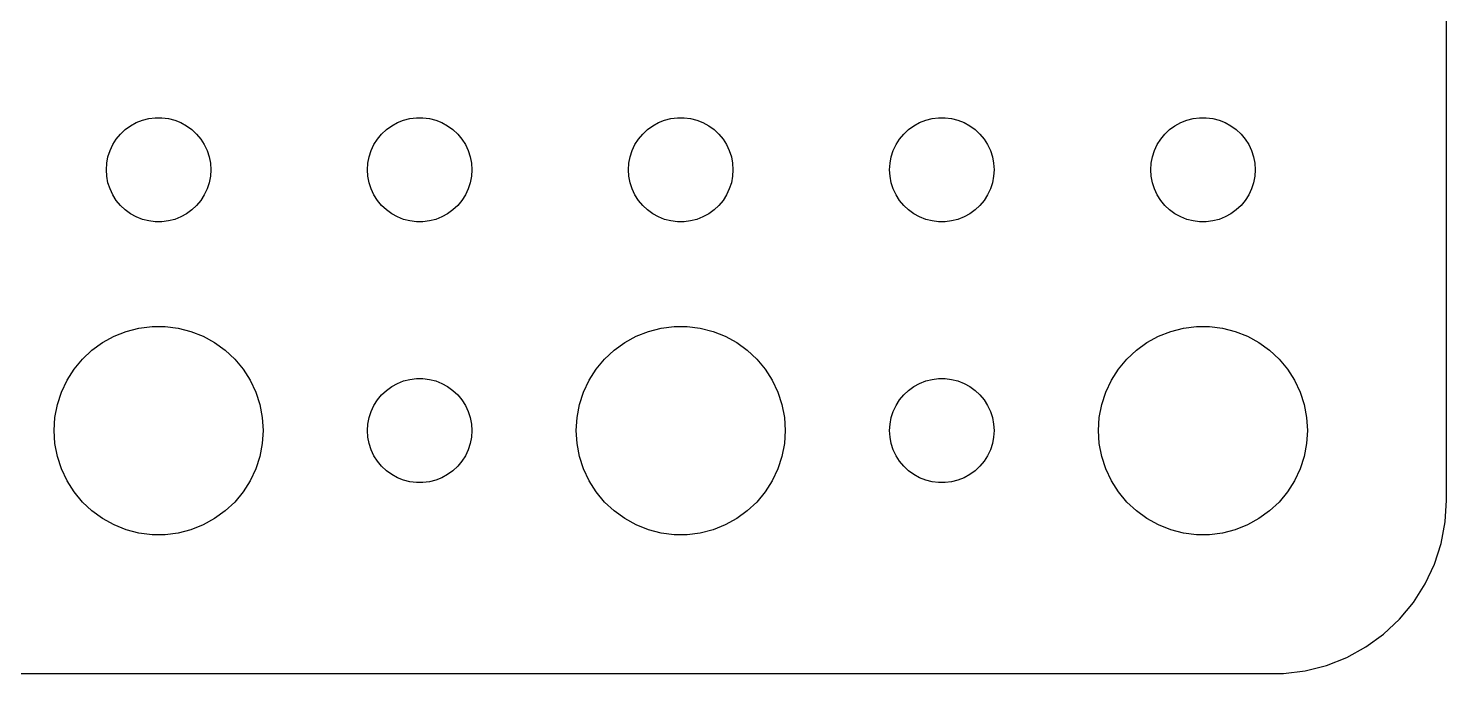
# Model space of a CAD drawing. Header units: metres. Extents: x -37 to 37, y 140 to 346.
# Drawn here: x -3.74 to 37, y 248.01 to 266.57 of the extents above; entities that cross this region are included whole.
import ezdxf

# ---------------------------------------------------------------- set-up
doc = ezdxf.new("R2010")
doc.units = ezdxf.units.M

msp = doc.modelspace()

# ---------------------------------------------------------------- linework, layer by layer
for p, q in [((37, 253), (37, 287)), ((-0.28107, 263.973), (-0.09418, 263.997)), ((-0.09418, 263.997), (0.09418, 263.997)), ((0.09418, 263.997), (0.28107, 263.973)), ((7.21892, 263.973), (7.40581, 263.997)), ((7.40581, 263.997), (7.59418, 263.997)), ((7.59418, 263.997), (7.78107, 263.973)), ((14.7189, 263.973), (14.9058, 263.997)), ((14.9058, 263.997), (15.0942, 263.997)), ((15.0942, 263.997), (15.2811, 263.973)), ((22.2189, 263.973), (22.4058, 263.997)), ((22.4058, 263.997), (22.5942, 263.997)), ((22.5942, 263.997), (22.7811, 263.973)), ((29.7189, 263.973), (29.9058, 263.997)), ((29.9058, 263.997), (30.0942, 263.997)), ((30.0942, 263.997), (30.2811, 263.973)), ((-1.09344, 263.527), (-0.95613, 263.656)), ((-0.95613, 263.656), (-0.80373, 263.766)), ((-0.80373, 263.766), (-0.63866, 263.857)), ((-0.63866, 263.857), (-0.46352, 263.927)), ((-0.46352, 263.927), (-0.28107, 263.973)), ((0.28107, 263.973), (0.46352, 263.927)), ((0.46352, 263.927), (0.63866, 263.857)), ((0.63866, 263.857), (0.80373, 263.766)), ((0.80373, 263.766), (0.95613, 263.656)), ((0.95613, 263.656), (1.09344, 263.527)), ((6.40654, 263.527), (6.54385, 263.656)), ((6.54385, 263.656), (6.69626, 263.766)), ((6.69626, 263.766), (6.86133, 263.857)), ((6.86133, 263.857), (7.03647, 263.927)), ((7.03647, 263.927), (7.21892, 263.973)), ((7.78107, 263.973), (7.96352, 263.927)), ((7.96352, 263.927), (8.13866, 263.857)), ((8.13866, 263.857), (8.30373, 263.766)), ((8.30373, 263.766), (8.45613, 263.656)), ((8.45613, 263.656), (8.59344, 263.527)), ((13.9065, 263.527), (14.0439, 263.656)), ((14.0439, 263.656), (14.1963, 263.766)), ((14.1963, 263.766), (14.3613, 263.857)), ((14.3613, 263.857), (14.5365, 263.927)), ((14.5365, 263.927), (14.7189, 263.973)), ((15.2811, 263.973), (15.4635, 263.927)), ((15.4635, 263.927), (15.6387, 263.857)), ((15.6387, 263.857), (15.8037, 263.766)), ((15.8037, 263.766), (15.9561, 263.656)), ((15.9561, 263.656), (16.0934, 263.527)), ((21.4065, 263.527), (21.5439, 263.656)), ((21.5439, 263.656), (21.6963, 263.766)), ((21.6963, 263.766), (21.8613, 263.857)), ((21.8613, 263.857), (22.0365, 263.927)), ((22.0365, 263.927), (22.2189, 263.973)), ((22.7811, 263.973), (22.9635, 263.927)), ((22.9635, 263.927), (23.1387, 263.857)), ((23.1387, 263.857), (23.3037, 263.766)), ((23.3037, 263.766), (23.4561, 263.656)), ((23.4561, 263.656), (23.5934, 263.527)), ((28.9065, 263.527), (29.0439, 263.656)), ((29.0439, 263.656), (29.1963, 263.766)), ((29.1963, 263.766), (29.3613, 263.857)), ((29.3613, 263.857), (29.5365, 263.927)), ((29.5365, 263.927), (29.7189, 263.973)), ((30.2811, 263.973), (30.4635, 263.927)), ((30.4635, 263.927), (30.6387, 263.857)), ((30.6387, 263.857), (30.8037, 263.766)), ((30.8037, 263.766), (30.9561, 263.656)), ((30.9561, 263.656), (31.0934, 263.527)), ((-1.39465, 263.052), (-1.31445, 263.223)), ((-1.31445, 263.223), (-1.21352, 263.382)), ((-1.21352, 263.382), (-1.09344, 263.527)), ((1.09344, 263.527), (1.21352, 263.382)), ((1.21352, 263.382), (1.31445, 263.223)), ((1.31445, 263.223), (1.39465, 263.052)), ((6.10533, 263.052), (6.18553, 263.223)), ((6.18553, 263.223), (6.28647, 263.382)), ((6.28647, 263.382), (6.40654, 263.527)), ((8.59344, 263.527), (8.71352, 263.382)), ((8.71352, 263.382), (8.81445, 263.223)), ((8.81445, 263.223), (8.89465, 263.052)), ((13.6053, 263.052), (13.6855, 263.223)), ((13.6855, 263.223), (13.7865, 263.382)), ((13.7865, 263.382), (13.9065, 263.527)), ((16.0934, 263.527), (16.2135, 263.382)), ((16.2135, 263.382), (16.3145, 263.223)), ((16.3145, 263.223), (16.3947, 263.052)), ((21.1053, 263.052), (21.1855, 263.223)), ((21.1855, 263.223), (21.2865, 263.382)), ((21.2865, 263.382), (21.4065, 263.527)), ((23.5934, 263.527), (23.7135, 263.382)), ((23.7135, 263.382), (23.8145, 263.223)), ((23.8145, 263.223), (23.8947, 263.052)), ((28.6053, 263.052), (28.6855, 263.223)), ((28.6855, 263.223), (28.7865, 263.382)), ((28.7865, 263.382), (28.9065, 263.527)), ((31.0934, 263.527), (31.2135, 263.382)), ((31.2135, 263.382), (31.3145, 263.223)), ((31.3145, 263.223), (31.3947, 263.052)), ((-1.48816, 262.688), (-1.45287, 262.873)), ((-1.45287, 262.873), (-1.39465, 263.052)), ((1.39465, 263.052), (1.45287, 262.873)), ((1.45287, 262.873), (1.48816, 262.688)), ((6.01183, 262.688), (6.04712, 262.873)), ((6.04712, 262.873), (6.10533, 263.052)), ((8.89465, 263.052), (8.95287, 262.873)), ((8.95287, 262.873), (8.98816, 262.688)), ((13.5118, 262.688), (13.5471, 262.873)), ((13.5471, 262.873), (13.6053, 263.052)), ((16.3947, 263.052), (16.4529, 262.873)), ((16.4529, 262.873), (16.4882, 262.688)), ((21.0118, 262.688), (21.0471, 262.873)), ((21.0471, 262.873), (21.1053, 263.052)), ((23.8947, 263.052), (23.9529, 262.873)), ((23.9529, 262.873), (23.9882, 262.688)), ((28.5118, 262.688), (28.5471, 262.873)), ((28.5471, 262.873), (28.6053, 263.052)), ((31.3947, 263.052), (31.4529, 262.873)), ((31.4529, 262.873), (31.4882, 262.688)), ((-1.5, 262.5), (-1.48816, 262.688)), ((-1.48816, 262.312), (-1.5, 262.5)), ((1.48816, 262.688), (1.5, 262.5)), ((1.5, 262.5), (1.48816, 262.312)), ((6, 262.5), (6.01183, 262.688)), ((6.01183, 262.312), (6, 262.5)), ((8.98816, 262.688), (9, 262.5)), ((9, 262.5), (8.98816, 262.312)), ((13.5, 262.5), (13.5118, 262.688)), ((13.5118, 262.312), (13.5, 262.5)), ((16.4882, 262.688), (16.5, 262.5)), ((16.5, 262.5), (16.4882, 262.312)), ((21, 262.5), (21.0118, 262.688)), ((21.0118, 262.312), (21, 262.5)), ((23.9882, 262.688), (24, 262.5)), ((24, 262.5), (23.9882, 262.312)), ((28.5, 262.5), (28.5118, 262.688)), ((28.5118, 262.312), (28.5, 262.5)), ((31.4882, 262.688), (31.5, 262.5)), ((31.5, 262.5), (31.4882, 262.312)), ((-1.45287, 262.127), (-1.48816, 262.312)), ((-1.39465, 261.948), (-1.45287, 262.127)), ((1.45287, 262.127), (1.39465, 261.948)), ((1.48816, 262.312), (1.45287, 262.127)), ((6.04712, 262.127), (6.01183, 262.312)), ((6.10533, 261.948), (6.04712, 262.127)), ((8.95287, 262.127), (8.89465, 261.948)), ((8.98816, 262.312), (8.95287, 262.127)), ((13.5471, 262.127), (13.5118, 262.312)), ((13.6053, 261.948), (13.5471, 262.127)), ((16.4529, 262.127), (16.3947, 261.948)), ((16.4882, 262.312), (16.4529, 262.127)), ((21.0471, 262.127), (21.0118, 262.312)), ((21.1053, 261.948), (21.0471, 262.127)), ((23.9529, 262.127), (23.8947, 261.948)), ((23.9882, 262.312), (23.9529, 262.127)), ((28.5471, 262.127), (28.5118, 262.312)), ((28.6053, 261.948), (28.5471, 262.127)), ((31.4529, 262.127), (31.3947, 261.948)), ((31.4882, 262.312), (31.4529, 262.127)), ((-1.31445, 261.777), (-1.39465, 261.948)), ((-1.21352, 261.618), (-1.31445, 261.777)), ((-1.09344, 261.473), (-1.21352, 261.618)), ((1.21352, 261.618), (1.09344, 261.473)), ((1.31445, 261.777), (1.21352, 261.618)), ((1.39465, 261.948), (1.31445, 261.777)), ((6.18553, 261.777), (6.10533, 261.948)), ((6.28647, 261.618), (6.18553, 261.777)), ((6.40654, 261.473), (6.28647, 261.618)), ((8.71352, 261.618), (8.59344, 261.473)), ((8.81445, 261.777), (8.71352, 261.618)), ((8.89465, 261.948), (8.81445, 261.777)), ((13.6855, 261.777), (13.6053, 261.948)), ((13.7865, 261.618), (13.6855, 261.777)), ((13.9065, 261.473), (13.7865, 261.618)), ((16.2135, 261.618), (16.0934, 261.473)), ((16.3145, 261.777), (16.2135, 261.618)), ((16.3947, 261.948), (16.3145, 261.777)), ((21.1855, 261.777), (21.1053, 261.948)), ((21.2865, 261.618), (21.1855, 261.777)), ((21.4065, 261.473), (21.2865, 261.618)), ((23.7135, 261.618), (23.5934, 261.473)), ((23.8145, 261.777), (23.7135, 261.618)), ((23.8947, 261.948), (23.8145, 261.777)), ((28.6855, 261.777), (28.6053, 261.948)), ((28.7865, 261.618), (28.6855, 261.777)), ((28.9065, 261.473), (28.7865, 261.618)), ((31.2135, 261.618), (31.0934, 261.473)), ((31.3145, 261.777), (31.2135, 261.618)), ((31.3947, 261.948), (31.3145, 261.777)), ((-0.95613, 261.344), (-1.09344, 261.473)), ((-0.80373, 261.234), (-0.95613, 261.344)), ((-0.63866, 261.143), (-0.80373, 261.234)), ((0.80373, 261.234), (0.63866, 261.143)), ((0.95613, 261.344), (0.80373, 261.234)), ((1.09344, 261.473), (0.95613, 261.344)), ((6.54385, 261.344), (6.40654, 261.473)), ((6.69626, 261.234), (6.54385, 261.344)), ((6.86133, 261.143), (6.69626, 261.234)), ((8.30373, 261.234), (8.13866, 261.143)), ((8.45613, 261.344), (8.30373, 261.234)), ((8.59344, 261.473), (8.45613, 261.344)), ((14.0439, 261.344), (13.9065, 261.473)), ((14.1963, 261.234), (14.0439, 261.344)), ((14.3613, 261.143), (14.1963, 261.234)), ((15.8037, 261.234), (15.6387, 261.143)), ((15.9561, 261.344), (15.8037, 261.234)), ((16.0934, 261.473), (15.9561, 261.344)), ((21.5439, 261.344), (21.4065, 261.473)), ((21.6963, 261.234), (21.5439, 261.344)), ((21.8613, 261.143), (21.6963, 261.234)), ((23.3037, 261.234), (23.1387, 261.143)), ((23.4561, 261.344), (23.3037, 261.234)), ((23.5934, 261.473), (23.4561, 261.344)), ((29.0439, 261.344), (28.9065, 261.473)), ((29.1963, 261.234), (29.0439, 261.344)), ((29.3613, 261.143), (29.1963, 261.234)), ((30.8037, 261.234), (30.6387, 261.143)), ((30.9561, 261.344), (30.8037, 261.234)), ((31.0934, 261.473), (30.9561, 261.344)), ((-0.46352, 261.073), (-0.63866, 261.143)), ((-0.28107, 261.027), (-0.46352, 261.073)), ((-0.09418, 261.003), (-0.28107, 261.027)), ((0.09418, 261.003), (-0.09418, 261.003)), ((0.28107, 261.027), (0.09418, 261.003)), ((0.46352, 261.073), (0.28107, 261.027)), ((0.63866, 261.143), (0.46352, 261.073)), ((7.03647, 261.073), (6.86133, 261.143)), ((7.21892, 261.027), (7.03647, 261.073)), ((7.40581, 261.003), (7.21892, 261.027)), ((7.59418, 261.003), (7.40581, 261.003)), ((7.78107, 261.027), (7.59418, 261.003)), ((7.96352, 261.073), (7.78107, 261.027)), ((8.13866, 261.143), (7.96352, 261.073)), ((14.5365, 261.073), (14.3613, 261.143)), ((14.7189, 261.027), (14.5365, 261.073)), ((14.9058, 261.003), (14.7189, 261.027)), ((15.0942, 261.003), (14.9058, 261.003)), ((15.2811, 261.027), (15.0942, 261.003)), ((15.4635, 261.073), (15.2811, 261.027)), ((15.6387, 261.143), (15.4635, 261.073)), ((22.0365, 261.073), (21.8613, 261.143)), ((22.2189, 261.027), (22.0365, 261.073)), ((22.4058, 261.003), (22.2189, 261.027)), ((22.5942, 261.003), (22.4058, 261.003)), ((22.7811, 261.027), (22.5942, 261.003)), ((22.9635, 261.073), (22.7811, 261.027)), ((23.1387, 261.143), (22.9635, 261.073)), ((29.5365, 261.073), (29.3613, 261.143)), ((29.7189, 261.027), (29.5365, 261.073)), ((29.9058, 261.003), (29.7189, 261.027)), ((30.0942, 261.003), (29.9058, 261.003)), ((30.2811, 261.027), (30.0942, 261.003)), ((30.4635, 261.073), (30.2811, 261.027)), ((30.6387, 261.143), (30.4635, 261.073)), ((-0.92705, 257.853), (-0.56213, 257.947)), ((-0.56213, 257.947), (-0.18837, 257.994)), ((-0.18837, 257.994), (0.18837, 257.994)), ((0.18837, 257.994), (0.56213, 257.947)), ((0.56213, 257.947), (0.92705, 257.853)), ((14.0729, 257.853), (14.4379, 257.947)), ((14.4379, 257.947), (14.8116, 257.994)), ((14.8116, 257.994), (15.1884, 257.994)), ((15.1884, 257.994), (15.5621, 257.947)), ((15.5621, 257.947), (15.927, 257.853)), ((29.0729, 257.853), (29.4379, 257.947)), ((29.4379, 257.947), (29.8116, 257.994)), ((29.8116, 257.994), (30.1884, 257.994)), ((30.1884, 257.994), (30.5621, 257.947)), ((30.5621, 257.947), (30.927, 257.853)), ((-1.91226, 257.312), (-1.60747, 257.533)), ((-1.60747, 257.533), (-1.27733, 257.714)), ((-1.27733, 257.714), (-0.92705, 257.853)), ((0.92705, 257.853), (1.27733, 257.714)), ((1.27733, 257.714), (1.60747, 257.533)), ((1.60747, 257.533), (1.91226, 257.312)), ((13.0877, 257.312), (13.3925, 257.533)), ((13.3925, 257.533), (13.7227, 257.714)), ((13.7227, 257.714), (14.0729, 257.853)), ((15.927, 257.853), (16.2773, 257.714)), ((16.2773, 257.714), (16.6075, 257.533)), ((16.6075, 257.533), (16.9123, 257.312)), ((28.0877, 257.312), (28.3925, 257.533)), ((28.3925, 257.533), (28.7227, 257.714)), ((28.7227, 257.714), (29.0729, 257.853)), ((30.927, 257.853), (31.2773, 257.714)), ((31.2773, 257.714), (31.6075, 257.533)), ((31.6075, 257.533), (31.9123, 257.312)), ((-2.1869, 257.054), (-1.91226, 257.312)), ((1.91226, 257.312), (2.1869, 257.054)), ((12.8131, 257.054), (13.0877, 257.312)), ((16.9123, 257.312), (17.1869, 257.054)), ((27.8131, 257.054), (28.0877, 257.312)), ((31.9123, 257.312), (32.1869, 257.054)), ((-2.62891, 256.445), (-2.42705, 256.763)), ((-2.42705, 256.763), (-2.1869, 257.054)), ((2.1869, 257.054), (2.42705, 256.763)), ((2.42705, 256.763), (2.62891, 256.445)), ((12.3711, 256.445), (12.5729, 256.763)), ((12.5729, 256.763), (12.8131, 257.054)), ((17.1869, 257.054), (17.427, 256.763)), ((17.427, 256.763), (17.6289, 256.445)), ((27.3711, 256.445), (27.5729, 256.763)), ((27.5729, 256.763), (27.8131, 257.054)), ((32.1869, 257.054), (32.427, 256.763)), ((32.427, 256.763), (32.6289, 256.445)), ((-2.78932, 256.104), (-2.62891, 256.445)), ((2.62891, 256.445), (2.78932, 256.104)), ((6.54385, 256.156), (6.69626, 256.266)), ((6.69626, 256.266), (6.86133, 256.357)), ((6.86133, 256.357), (7.03647, 256.427)), ((7.03647, 256.427), (7.21892, 256.473)), ((7.21892, 256.473), (7.40581, 256.497)), ((7.40581, 256.497), (7.59418, 256.497)), ((7.59418, 256.497), (7.78107, 256.473)), ((7.78107, 256.473), (7.96352, 256.427)), ((7.96352, 256.427), (8.13866, 256.357)), ((8.13866, 256.357), (8.30373, 256.266)), ((8.30373, 256.266), (8.45613, 256.156)), ((12.2107, 256.104), (12.3711, 256.445)), ((17.6289, 256.445), (17.7893, 256.104)), ((21.5439, 256.156), (21.6963, 256.266)), ((21.6963, 256.266), (21.8613, 256.357)), ((21.8613, 256.357), (22.0365, 256.427)), ((22.0365, 256.427), (22.2189, 256.473)), ((22.2189, 256.473), (22.4058, 256.497)), ((22.4058, 256.497), (22.5942, 256.497)), ((22.5942, 256.497), (22.7811, 256.473)), ((22.7811, 256.473), (22.9635, 256.427)), ((22.9635, 256.427), (23.1387, 256.357)), ((23.1387, 256.357), (23.3037, 256.266)), ((23.3037, 256.266), (23.4561, 256.156)), ((27.2107, 256.104), (27.3711, 256.445)), ((32.6289, 256.445), (32.7893, 256.104)), ((-2.90575, 255.746), (-2.78932, 256.104)), ((2.78932, 256.104), (2.90575, 255.746)), ((6.18553, 255.723), (6.28647, 255.882)), ((6.28647, 255.882), (6.40654, 256.027)), ((6.40654, 256.027), (6.54385, 256.156)), ((8.45613, 256.156), (8.59344, 256.027)), ((8.59344, 256.027), (8.71352, 255.882)), ((8.71352, 255.882), (8.81445, 255.723)), ((12.0942, 255.746), (12.2107, 256.104)), ((17.7893, 256.104), (17.9057, 255.746)), ((21.1855, 255.723), (21.2865, 255.882)), ((21.2865, 255.882), (21.4065, 256.027)), ((21.4065, 256.027), (21.5439, 256.156)), ((23.4561, 256.156), (23.5934, 256.027)), ((23.5934, 256.027), (23.7135, 255.882)), ((23.7135, 255.882), (23.8145, 255.723)), ((27.0942, 255.746), (27.2107, 256.104)), ((32.7893, 256.104), (32.9057, 255.746)), ((-2.97633, 255.376), (-2.90575, 255.746)), ((2.90575, 255.746), (2.97633, 255.376)), ((6.04712, 255.373), (6.10533, 255.552)), ((6.10533, 255.552), (6.18553, 255.723)), ((8.81445, 255.723), (8.89465, 255.552)), ((8.89465, 255.552), (8.95287, 255.373)), ((12.0237, 255.376), (12.0942, 255.746)), ((17.9057, 255.746), (17.9763, 255.376)), ((21.0471, 255.373), (21.1053, 255.552)), ((21.1053, 255.552), (21.1855, 255.723)), ((23.8145, 255.723), (23.8947, 255.552)), ((23.8947, 255.552), (23.9529, 255.373)), ((27.0237, 255.376), (27.0942, 255.746)), ((32.9057, 255.746), (32.9763, 255.376)), ((-3, 255), (-2.97633, 255.376)), ((2.97633, 255.376), (3, 255)), ((6, 255), (6.01183, 255.188)), ((6.01183, 255.188), (6.04712, 255.373)), ((8.95287, 255.373), (8.98816, 255.188)), ((8.98816, 255.188), (9, 255)), ((12, 255), (12.0237, 255.376)), ((17.9763, 255.376), (18, 255)), ((21, 255), (21.0118, 255.188)), ((21.0118, 255.188), (21.0471, 255.373)), ((23.9529, 255.373), (23.9882, 255.188)), ((23.9882, 255.188), (24, 255)), ((27, 255), (27.0237, 255.376)), ((32.9763, 255.376), (33, 255)), ((-2.97633, 254.624), (-3, 255)), ((3, 255), (2.97633, 254.624)), ((6.01183, 254.812), (6, 255)), ((6.04712, 254.627), (6.01183, 254.812)), ((6.10533, 254.448), (6.04712, 254.627)), ((8.95287, 254.627), (8.89465, 254.448)), ((8.98816, 254.812), (8.95287, 254.627)), ((9, 255), (8.98816, 254.812)), ((12.0237, 254.624), (12, 255)), ((18, 255), (17.9763, 254.624)), ((21.0118, 254.812), (21, 255)), ((21.0471, 254.627), (21.0118, 254.812)), ((21.1053, 254.448), (21.0471, 254.627)), ((23.9529, 254.627), (23.8947, 254.448)), ((23.9882, 254.812), (23.9529, 254.627)), ((24, 255), (23.9882, 254.812)), ((27.0237, 254.624), (27, 255)), ((33, 255), (32.9763, 254.624)), ((-2.90575, 254.254), (-2.97633, 254.624)), ((-2.78932, 253.896), (-2.90575, 254.254)), ((2.90575, 254.254), (2.78932, 253.896)), ((2.97633, 254.624), (2.90575, 254.254)), ((6.18553, 254.277), (6.10533, 254.448)), ((6.28647, 254.118), (6.18553, 254.277)), ((8.81445, 254.277), (8.71352, 254.118)), ((8.89465, 254.448), (8.81445, 254.277)), ((12.0942, 254.254), (12.0237, 254.624)), ((12.2107, 253.896), (12.0942, 254.254)), ((17.9057, 254.254), (17.7893, 253.896)), ((17.9763, 254.624), (17.9057, 254.254)), ((21.1855, 254.277), (21.1053, 254.448)), ((21.2865, 254.118), (21.1855, 254.277)), ((23.8145, 254.277), (23.7135, 254.118)), ((23.8947, 254.448), (23.8145, 254.277)), ((27.0942, 254.254), (27.0237, 254.624)), ((27.2107, 253.896), (27.0942, 254.254)), ((32.9057, 254.254), (32.7893, 253.896)), ((32.9763, 254.624), (32.9057, 254.254)), ((-2.62891, 253.555), (-2.78932, 253.896)), ((2.78932, 253.896), (2.62891, 253.555)), ((6.40654, 253.973), (6.28647, 254.118)), ((6.54385, 253.844), (6.40654, 253.973)), ((6.69626, 253.734), (6.54385, 253.844)), ((8.45613, 253.844), (8.30373, 253.734)), ((8.59344, 253.973), (8.45613, 253.844)), ((8.71352, 254.118), (8.59344, 253.973)), ((12.3711, 253.555), (12.2107, 253.896)), ((17.7893, 253.896), (17.6289, 253.555)), ((21.4065, 253.973), (21.2865, 254.118)), ((21.5439, 253.844), (21.4065, 253.973)), ((21.6963, 253.734), (21.5439, 253.844)), ((23.4561, 253.844), (23.3037, 253.734)), ((23.5934, 253.973), (23.4561, 253.844)), ((23.7135, 254.118), (23.5934, 253.973)), ((27.3711, 253.555), (27.2107, 253.896)), ((32.7893, 253.896), (32.6289, 253.555)), ((-2.42705, 253.237), (-2.62891, 253.555)), ((2.62891, 253.555), (2.42705, 253.237)), ((6.86133, 253.643), (6.69626, 253.734)), ((7.03647, 253.573), (6.86133, 253.643)), ((7.21892, 253.527), (7.03647, 253.573)), ((7.40581, 253.503), (7.21892, 253.527)), ((7.59418, 253.503), (7.40581, 253.503)), ((7.78107, 253.527), (7.59418, 253.503)), ((7.96352, 253.573), (7.78107, 253.527)), ((8.13866, 253.643), (7.96352, 253.573)), ((8.30373, 253.734), (8.13866, 253.643)), ((12.5729, 253.237), (12.3711, 253.555)), ((17.6289, 253.555), (17.427, 253.237)), ((21.8613, 253.643), (21.6963, 253.734)), ((22.0365, 253.573), (21.8613, 253.643)), ((22.2189, 253.527), (22.0365, 253.573)), ((22.4058, 253.503), (22.2189, 253.527)), ((22.5942, 253.503), (22.4058, 253.503)), ((22.7811, 253.527), (22.5942, 253.503)), ((22.9635, 253.573), (22.7811, 253.527)), ((23.1387, 253.643), (22.9635, 253.573)), ((23.3037, 253.734), (23.1387, 253.643)), ((27.5729, 253.237), (27.3711, 253.555)), ((32.6289, 253.555), (32.427, 253.237)), ((-2.1869, 252.946), (-2.42705, 253.237)), ((2.42705, 253.237), (2.1869, 252.946)), ((12.8131, 252.946), (12.5729, 253.237)), ((17.427, 253.237), (17.1869, 252.946)), ((27.8131, 252.946), (27.5729, 253.237)), ((32.427, 253.237), (32.1869, 252.946)), ((36.9606, 252.373), (37, 253)), ((-1.91226, 252.688), (-2.1869, 252.946)), ((-1.60747, 252.467), (-1.91226, 252.688)), ((1.91226, 252.688), (1.60747, 252.467)), ((2.1869, 252.946), (1.91226, 252.688)), ((13.0877, 252.688), (12.8131, 252.946)), ((13.3925, 252.467), (13.0877, 252.688)), ((16.9123, 252.688), (16.6075, 252.467)), ((17.1869, 252.946), (16.9123, 252.688)), ((28.0877, 252.688), (27.8131, 252.946)), ((28.3925, 252.467), (28.0877, 252.688)), ((31.9123, 252.688), (31.6075, 252.467)), ((32.1869, 252.946), (31.9123, 252.688)), ((-1.27733, 252.286), (-1.60747, 252.467)), ((-0.92705, 252.147), (-1.27733, 252.286)), ((1.27733, 252.286), (0.92705, 252.147)), ((1.60747, 252.467), (1.27733, 252.286)), ((13.7227, 252.286), (13.3925, 252.467)), ((14.0729, 252.147), (13.7227, 252.286)), ((16.2773, 252.286), (15.927, 252.147)), ((16.6075, 252.467), (16.2773, 252.286)), ((28.7227, 252.286), (28.3925, 252.467)), ((29.0729, 252.147), (28.7227, 252.286)), ((31.2773, 252.286), (30.927, 252.147)), ((31.6075, 252.467), (31.2773, 252.286)), ((36.8429, 251.757), (36.9606, 252.373)), ((-0.56213, 252.053), (-0.92705, 252.147)), ((-0.18837, 252.006), (-0.56213, 252.053)), ((0.18837, 252.006), (-0.18837, 252.006)), ((0.56213, 252.053), (0.18837, 252.006)), ((0.92705, 252.147), (0.56213, 252.053)), ((14.4379, 252.053), (14.0729, 252.147)), ((14.8116, 252.006), (14.4379, 252.053)), ((15.1884, 252.006), (14.8116, 252.006)), ((15.5621, 252.053), (15.1884, 252.006)), ((15.927, 252.147), (15.5621, 252.053)), ((29.4379, 252.053), (29.0729, 252.147)), ((29.8116, 252.006), (29.4379, 252.053)), ((30.1884, 252.006), (29.8116, 252.006)), ((30.5621, 252.053), (30.1884, 252.006)), ((30.927, 252.147), (30.5621, 252.053)), ((36.6489, 251.159), (36.8429, 251.757)), ((36.3815, 250.591), (36.6489, 251.159)), ((36.0451, 250.061), (36.3815, 250.591)), ((35.6448, 249.577), (36.0451, 250.061)), ((35.1871, 249.147), (35.6448, 249.577)), ((34.6791, 248.778), (35.1871, 249.147)), ((34.1289, 248.476), (34.6791, 248.778)), ((32.9369, 248.089), (33.5451, 248.245)), ((33.5451, 248.245), (34.1289, 248.476)), ((-32.3139, 248.01), (32.3139, 248.01)), ((32.3139, 248.01), (32.9369, 248.089))]:
    msp.add_line(p, q)

doc.saveas('drawing.dxf')
